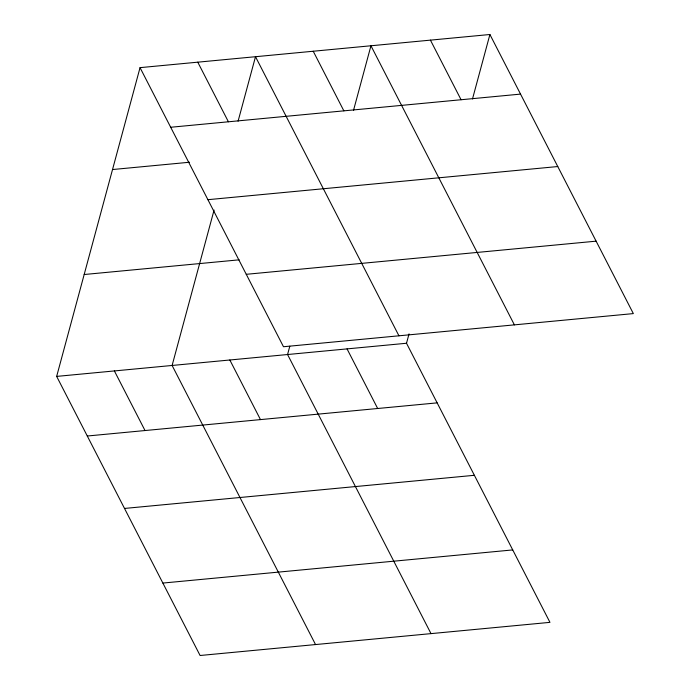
<?xml version="1.0" encoding="UTF-8"?>
<svg xmlns="http://www.w3.org/2000/svg" width="690" height="690" viewBox="0 0 690 690"><rect width="100%" height="100%" fill="white"/><g stroke="black" fill="none" stroke-linecap="round" stroke-linejoin="round"><path stroke-width="1.03" d="M409.041 333.9L406.514 343.258L549.956 622.354L200.091 655.5L56.658 376.404L140.044 67.646L489.909 34.5L633.342 313.596L283.487 346.742L140.044 67.646M214.081 210.062L172.112 365.467L315.546 644.564M238.093 121.173L255.498 56.709L398.941 335.806M289.809 346.207L287.566 354.522L431 633.618M353.547 110.228L370.953 45.773L514.395 324.869M472.495 98.963L489.909 34.5M170.68 127.262L520.545 94.107M112.53 169.542L189.5 162.245M207.906 199.686L557.77 166.54M84.18 274.517L239.18 259.828M246.261 274.31L596.117 241.164M56.658 376.404L406.514 343.258M87.294 436.011L437.149 402.865M124.519 508.444L474.375 475.298M162.866 583.067L512.73 549.921M430.431 40.132L461.067 99.748M313.226 51.241L343.862 110.849M347.044 348.89L377.672 408.497M197.771 62.178L228.407 121.785M229.839 359.999L260.475 419.606M114.385 370.935L145.021 430.543"/></g></svg>
